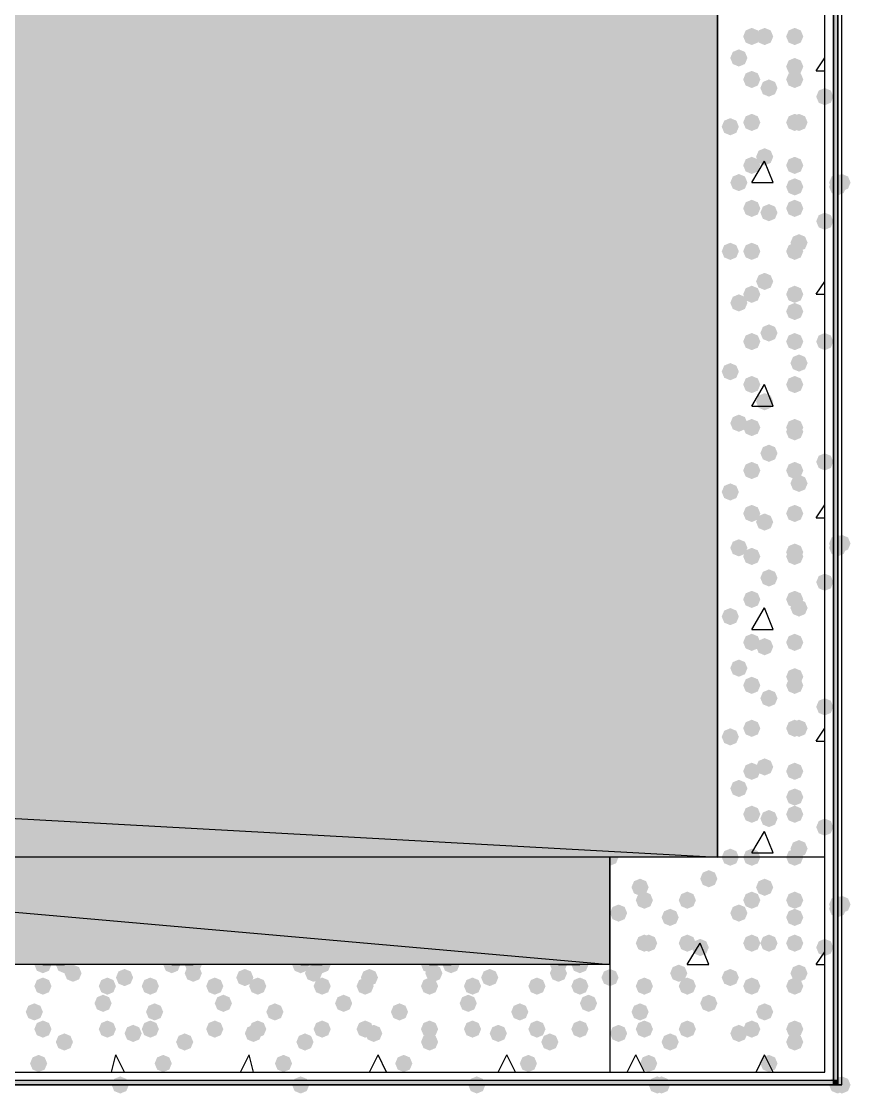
# Model space of a CAD drawing. Header units: millimetres. Extents: x 0 to 420, y 0 to 297.
# Drawn here: x 378.97 to 387.14, y 84.33 to 94.89 of the extents above; entities that cross this region are included whole.
import ezdxf

# ---------------------------------------------------------------- set-up
doc = ezdxf.new("R2010")
doc.units = ezdxf.units.MM
doc.layers.get('0').update_dxf_attribs({"linetype": 'CONTINUOUS'})

msp = doc.modelspace()

# ---------------------------------------------------------------- hatches: boundary and pattern name
at = {"true_color": 0x000007}
h = msp.add_hatch(color=0, dxfattribs=at)
h.paths.add_polyline_path([(387.011333, 228.049667), (386.969, 228.049667), (387.011333, 84.455)], flags=0)
h.paths.add_polyline_path([(386.969, 228.049667), (387.011333, 84.455), (386.969, 84.455)], flags=0)
at = {"true_color": 0x000008}
h = msp.add_hatch(color=0, dxfattribs=at)
h.paths.add_polyline_path([(385.826, 105.748667), (39.708667, 105.748667), (385.826, 86.656333)], flags=0)
h.paths.add_polyline_path([(39.708667, 105.748667), (385.826, 86.656333), (39.708667, 86.656333)], flags=0)
for points in [[(386.249333, 94.742), (386.224462, 94.682204), (386.164667, 94.657333), (386.104871, 94.682204), (386.08, 94.742), (386.104871, 94.801796), (386.164667, 94.826667), (386.224462, 94.801796)], [(386.376333, 94.742), (386.351462, 94.682204), (386.291667, 94.657333), (386.231871, 94.682204), (386.207, 94.742), (386.231871, 94.801796), (386.291667, 94.826667), (386.351462, 94.801796)], [(386.672667, 94.742), (386.647796, 94.682204), (386.588, 94.657333), (386.528204, 94.682204), (386.503333, 94.742), (386.528204, 94.801796), (386.588, 94.826667), (386.647796, 94.801796)], [(386.122333, 94.530333), (386.097462, 94.470538), (386.037667, 94.445667), (385.977871, 94.470538), (385.953, 94.530333), (385.977871, 94.590129), (386.037667, 94.615), (386.097462, 94.590129)], [(386.672667, 94.445667), (386.647796, 94.385871), (386.588, 94.361), (386.528204, 94.385871), (386.503333, 94.445667), (386.528204, 94.505462), (386.588, 94.530333), (386.647796, 94.505463)], [(386.249333, 94.318667), (386.224462, 94.258871), (386.164667, 94.234), (386.104871, 94.258871), (386.08, 94.318667), (386.104871, 94.378462), (386.164667, 94.403333), (386.224462, 94.378463)], [(386.672667, 94.318667), (386.647796, 94.258871), (386.588, 94.234), (386.528204, 94.258871), (386.503333, 94.318667), (386.528204, 94.378462), (386.588, 94.403333), (386.647796, 94.378463)], [(386.418667, 94.234), (386.393796, 94.174204), (386.334, 94.149333), (386.274204, 94.174204), (386.249333, 94.234), (386.274204, 94.293796), (386.334, 94.318667), (386.393796, 94.293796)], [(386.969, 94.149333), (386.944129, 94.089537), (386.884333, 94.064667), (386.824537, 94.089537), (386.799667, 94.149333), (386.824537, 94.209129), (386.884333, 94.234), (386.944129, 94.209129)], [(386.037667, 93.853), (386.012796, 93.793204), (385.953, 93.768333), (385.893204, 93.793204), (385.868333, 93.853), (385.893204, 93.912796), (385.953, 93.937667), (386.012796, 93.912796)], [(386.249333, 93.895333), (386.224462, 93.835538), (386.164667, 93.810667), (386.104871, 93.835538), (386.08, 93.895333), (386.104871, 93.955129), (386.164667, 93.98), (386.224462, 93.955129)], [(386.672667, 93.895333), (386.647796, 93.835538), (386.588, 93.810667), (386.528204, 93.835538), (386.503333, 93.895333), (386.528204, 93.955129), (386.588, 93.98), (386.647796, 93.955129)], [(386.715, 93.895333), (386.690129, 93.835538), (386.630333, 93.810667), (386.570538, 93.835538), (386.545667, 93.895333), (386.570537, 93.955129), (386.630333, 93.98), (386.690129, 93.955129)], [(386.376333, 93.556667), (386.351462, 93.496871), (386.291667, 93.472), (386.231871, 93.496871), (386.207, 93.556667), (386.231871, 93.616462), (386.291667, 93.641333), (386.351462, 93.616463)], [(386.249333, 93.472), (386.224462, 93.412204), (386.164667, 93.387333), (386.104871, 93.412204), (386.08, 93.472), (386.104871, 93.531796), (386.164667, 93.556667), (386.224462, 93.531796)], [(386.672667, 93.472), (386.647796, 93.412204), (386.588, 93.387333), (386.528204, 93.412204), (386.503333, 93.472), (386.528204, 93.531796), (386.588, 93.556667), (386.647796, 93.531796)], [(386.122333, 93.302667), (386.097462, 93.242871), (386.037667, 93.218), (385.977871, 93.242871), (385.953, 93.302667), (385.977871, 93.362462), (386.037667, 93.387333), (386.097462, 93.362463)], [(386.672667, 93.260333), (386.647796, 93.200537), (386.588, 93.175667), (386.528204, 93.200537), (386.503333, 93.260333), (386.528204, 93.320129), (386.588, 93.345), (386.647796, 93.320129)], [(386.249333, 93.048667), (386.224462, 92.988871), (386.164667, 92.964), (386.104871, 92.988871), (386.08, 93.048667), (386.104871, 93.108462), (386.164667, 93.133333), (386.224462, 93.108463)], [(386.418667, 93.006333), (386.393796, 92.946537), (386.334, 92.921667), (386.274204, 92.946537), (386.249333, 93.006333), (386.274204, 93.066129), (386.334, 93.091), (386.393796, 93.066129)], [(386.672667, 93.048667), (386.647796, 92.988871), (386.588, 92.964), (386.528204, 92.988871), (386.503333, 93.048667), (386.528204, 93.108462), (386.588, 93.133333), (386.647796, 93.108463)], [(386.969, 92.921667), (386.944129, 92.861871), (386.884333, 92.837), (386.824537, 92.861871), (386.799667, 92.921667), (386.824537, 92.981462), (386.884333, 93.006333), (386.944129, 92.981463)], [(386.715, 92.71), (386.690129, 92.650204), (386.630333, 92.625333), (386.570538, 92.650204), (386.545667, 92.71), (386.570537, 92.769796), (386.630333, 92.794667), (386.690129, 92.769796)], [(386.037667, 92.625333), (386.012796, 92.565538), (385.953, 92.540667), (385.893204, 92.565538), (385.868333, 92.625333), (385.893204, 92.685129), (385.953, 92.71), (386.012796, 92.685129)], [(386.249333, 92.625333), (386.224462, 92.565538), (386.164667, 92.540667), (386.104871, 92.565538), (386.08, 92.625333), (386.104871, 92.685129), (386.164667, 92.71), (386.224462, 92.685129)], [(386.672667, 92.625333), (386.647796, 92.565538), (386.588, 92.540667), (386.528204, 92.565538), (386.503333, 92.625333), (386.528204, 92.685129), (386.588, 92.71), (386.647796, 92.685129)], [(386.376333, 92.329), (386.351462, 92.269204), (386.291667, 92.244333), (386.231871, 92.269204), (386.207, 92.329), (386.231871, 92.388796), (386.291667, 92.413667), (386.351462, 92.388796)], [(386.249333, 92.202), (386.224462, 92.142204), (386.164667, 92.117333), (386.104871, 92.142204), (386.08, 92.202), (386.104871, 92.261796), (386.164667, 92.286667), (386.224462, 92.261796)], [(386.672667, 92.202), (386.647796, 92.142204), (386.588, 92.117333), (386.528204, 92.142204), (386.503333, 92.202), (386.528204, 92.261796), (386.588, 92.286667), (386.647796, 92.261796)], [(386.122333, 92.117333), (386.097462, 92.057537), (386.037667, 92.032667), (385.977871, 92.057537), (385.953, 92.117333), (385.977871, 92.177129), (386.037667, 92.202), (386.097462, 92.177129)], [(386.672667, 92.032667), (386.647796, 91.972871), (386.588, 91.948), (386.528204, 91.972871), (386.503333, 92.032667), (386.528204, 92.092462), (386.588, 92.117333), (386.647796, 92.092463)], [(386.418667, 91.821), (386.393796, 91.761204), (386.334, 91.736333), (386.274204, 91.761204), (386.249333, 91.821), (386.274204, 91.880796), (386.334, 91.905667), (386.393796, 91.880796)], [(386.249333, 91.736333), (386.224462, 91.676537), (386.164667, 91.651667), (386.104871, 91.676537), (386.08, 91.736333), (386.104871, 91.796129), (386.164667, 91.821), (386.224462, 91.796129)], [(386.672667, 91.736333), (386.647796, 91.676537), (386.588, 91.651667), (386.528204, 91.676537), (386.503333, 91.736333), (386.528204, 91.796129), (386.588, 91.821), (386.647796, 91.796129)], [(386.969, 91.736333), (386.944129, 91.676537), (386.884333, 91.651667), (386.824537, 91.676537), (386.799667, 91.736333), (386.824537, 91.796129), (386.884333, 91.821), (386.944129, 91.796129)], [(386.715, 91.524667), (386.690129, 91.464871), (386.630333, 91.44), (386.570538, 91.464871), (386.545667, 91.524667), (386.570537, 91.584462), (386.630333, 91.609333), (386.690129, 91.584463)], [(386.037667, 91.44), (386.012796, 91.380204), (385.953, 91.355333), (385.893204, 91.380204), (385.868333, 91.44), (385.893204, 91.499796), (385.953, 91.524667), (386.012796, 91.499796)], [(386.249333, 91.313), (386.224462, 91.253204), (386.164667, 91.228333), (386.104871, 91.253204), (386.08, 91.313), (386.104871, 91.372796), (386.164667, 91.397667), (386.224462, 91.372796)], [(386.672667, 91.313), (386.647796, 91.253204), (386.588, 91.228333), (386.528204, 91.253204), (386.503333, 91.313), (386.528204, 91.372796), (386.588, 91.397667), (386.647796, 91.372796)], [(386.376333, 91.143667), (386.351462, 91.083871), (386.291667, 91.059), (386.231871, 91.083871), (386.207, 91.143667), (386.231871, 91.203462), (386.291667, 91.228333), (386.351462, 91.203463)], [(386.122333, 90.932), (386.097462, 90.872204), (386.037667, 90.847333), (385.977871, 90.872204), (385.953, 90.932), (385.977871, 90.991796), (386.037667, 91.016667), (386.097462, 90.991796)], [(386.249333, 90.889667), (386.224462, 90.829871), (386.164667, 90.805), (386.104871, 90.829871), (386.08, 90.889667), (386.104871, 90.949462), (386.164667, 90.974333), (386.224462, 90.949463)], [(386.672667, 90.889667), (386.647796, 90.829871), (386.588, 90.805), (386.528204, 90.829871), (386.503333, 90.889667), (386.528204, 90.949462), (386.588, 90.974333), (386.647796, 90.949463)], [(386.672667, 90.847333), (386.647796, 90.787537), (386.588, 90.762667), (386.528204, 90.787537), (386.503333, 90.847333), (386.528204, 90.907129), (386.588, 90.932), (386.647796, 90.907129)], [(386.418667, 90.635667), (386.393796, 90.575871), (386.334, 90.551), (386.274204, 90.575871), (386.249333, 90.635667), (386.274204, 90.695462), (386.334, 90.720333), (386.393796, 90.695463)], [(386.969, 90.551), (386.944129, 90.491204), (386.884333, 90.466333), (386.824537, 90.491204), (386.799667, 90.551), (386.824537, 90.610796), (386.884333, 90.635667), (386.944129, 90.610796)], [(386.249333, 90.466333), (386.224462, 90.406537), (386.164667, 90.381667), (386.104871, 90.406537), (386.08, 90.466333), (386.104871, 90.526129), (386.164667, 90.551), (386.224462, 90.526129)], [(386.672667, 90.466333), (386.647796, 90.406537), (386.588, 90.381667), (386.528204, 90.406537), (386.503333, 90.466333), (386.528204, 90.526129), (386.588, 90.551), (386.647796, 90.526129)], [(386.715, 90.339333), (386.690129, 90.279537), (386.630333, 90.254667), (386.570538, 90.279537), (386.545667, 90.339333), (386.570537, 90.399129), (386.630333, 90.424), (386.690129, 90.399129)], [(386.037667, 90.254667), (386.012796, 90.194871), (385.953, 90.17), (385.893204, 90.194871), (385.868333, 90.254667), (385.893204, 90.314462), (385.953, 90.339333), (386.012796, 90.314463)], [(386.249333, 90.043), (386.224462, 89.983204), (386.164667, 89.958333), (386.104871, 89.983204), (386.08, 90.043), (386.104871, 90.102796), (386.164667, 90.127667), (386.224462, 90.102796)], [(386.672667, 90.043), (386.647796, 89.983204), (386.588, 89.958333), (386.528204, 89.983204), (386.503333, 90.043), (386.528204, 90.102796), (386.588, 90.127667), (386.647796, 90.102796)], [(386.376333, 89.958333), (386.351462, 89.898538), (386.291667, 89.873667), (386.231871, 89.898538), (386.207, 89.958333), (386.231871, 90.018129), (386.291667, 90.043), (386.351462, 90.018129)], [(386.122333, 89.704333), (386.097462, 89.644537), (386.037667, 89.619667), (385.977871, 89.644537), (385.953, 89.704333), (385.977871, 89.764129), (386.037667, 89.789), (386.097462, 89.764129)], [(386.249333, 89.619667), (386.224462, 89.559871), (386.164667, 89.535), (386.104871, 89.559871), (386.08, 89.619667), (386.104871, 89.679462), (386.164667, 89.704333), (386.224462, 89.679463)], [(386.672667, 89.662), (386.647796, 89.602204), (386.588, 89.577333), (386.528204, 89.602204), (386.503333, 89.662), (386.528204, 89.721796), (386.588, 89.746667), (386.647796, 89.721796)], [(386.672667, 89.619667), (386.647796, 89.559871), (386.588, 89.535), (386.528204, 89.559871), (386.503333, 89.619667), (386.528204, 89.679462), (386.588, 89.704333), (386.647796, 89.679463)], [(386.418667, 89.408), (386.393796, 89.348204), (386.334, 89.323333), (386.274204, 89.348204), (386.249333, 89.408), (386.274204, 89.467796), (386.334, 89.492667), (386.393796, 89.467796)], [(386.969, 89.365667), (386.944129, 89.305871), (386.884333, 89.281), (386.824537, 89.305871), (386.799667, 89.365667), (386.824537, 89.425462), (386.884333, 89.450333), (386.944129, 89.425463)], [(386.249333, 89.196333), (386.224462, 89.136537), (386.164667, 89.111667), (386.104871, 89.136537), (386.08, 89.196333), (386.104871, 89.256129), (386.164667, 89.281), (386.224462, 89.256129)], [(386.672667, 89.196333), (386.647796, 89.136537), (386.588, 89.111667), (386.528204, 89.136537), (386.503333, 89.196333), (386.528204, 89.256129), (386.588, 89.281), (386.647796, 89.256129)], [(386.715, 89.111667), (386.690129, 89.051871), (386.630333, 89.027), (386.570538, 89.051871), (386.545667, 89.111667), (386.570537, 89.171462), (386.630333, 89.196333), (386.690129, 89.171463)], [(386.037667, 89.027), (386.012796, 88.967204), (385.953, 88.942333), (385.893204, 88.967204), (385.868333, 89.027), (385.893204, 89.086796), (385.953, 89.111667), (386.012796, 89.086796)], [(386.249333, 88.773), (386.224462, 88.713204), (386.164667, 88.688333), (386.104871, 88.713204), (386.08, 88.773), (386.104871, 88.832796), (386.164667, 88.857667), (386.224462, 88.832796)], [(386.672667, 88.773), (386.647796, 88.713204), (386.588, 88.688333), (386.528204, 88.713204), (386.503333, 88.773), (386.528204, 88.832796), (386.588, 88.857667), (386.647796, 88.832796)], [(386.376333, 88.730667), (386.351462, 88.670871), (386.291667, 88.646), (386.231871, 88.670871), (386.207, 88.730667), (386.231871, 88.790462), (386.291667, 88.815333), (386.351462, 88.790463)], [(386.122333, 88.519), (386.097462, 88.459204), (386.037667, 88.434333), (385.977871, 88.459204), (385.953, 88.519), (385.977871, 88.578796), (386.037667, 88.603667), (386.097462, 88.578796)], [(386.672667, 88.434333), (386.647796, 88.374537), (386.588, 88.349667), (386.528204, 88.374537), (386.503333, 88.434333), (386.528204, 88.494129), (386.588, 88.519), (386.647796, 88.494129)], [(386.249333, 88.349667), (386.224462, 88.289871), (386.164667, 88.265), (386.104871, 88.289871), (386.08, 88.349667), (386.104871, 88.409462), (386.164667, 88.434333), (386.224462, 88.409463)], [(386.672667, 88.349667), (386.647796, 88.289871), (386.588, 88.265), (386.528204, 88.289871), (386.503333, 88.349667), (386.528204, 88.409462), (386.588, 88.434333), (386.647796, 88.409463)], [(386.418667, 88.222667), (386.393796, 88.162871), (386.334, 88.138), (386.274204, 88.162871), (386.249333, 88.222667), (386.274204, 88.282462), (386.334, 88.307333), (386.393796, 88.282463)], [(386.969, 88.138), (386.944129, 88.078204), (386.884333, 88.053333), (386.824537, 88.078204), (386.799667, 88.138), (386.824537, 88.197796), (386.884333, 88.222667), (386.944129, 88.197796)], [(386.249333, 87.926333), (386.224462, 87.866537), (386.164667, 87.841667), (386.104871, 87.866537), (386.08, 87.926333), (386.104871, 87.986129), (386.164667, 88.011), (386.224462, 87.986129)], [(386.672667, 87.926333), (386.647796, 87.866537), (386.588, 87.841667), (386.528204, 87.866537), (386.503333, 87.926333), (386.528204, 87.986129), (386.588, 88.011), (386.647796, 87.986129)], [(386.715, 87.926333), (386.690129, 87.866537), (386.630333, 87.841667), (386.570538, 87.866537), (386.545667, 87.926333), (386.570537, 87.986129), (386.630333, 88.011), (386.690129, 87.986129)], [(386.037667, 87.841667), (386.012796, 87.781871), (385.953, 87.757), (385.893204, 87.781871), (385.868333, 87.841667), (385.893204, 87.901462), (385.953, 87.926333), (386.012796, 87.901463)], [(386.249333, 87.503), (386.224462, 87.443204), (386.164667, 87.418333), (386.104871, 87.443204), (386.08, 87.503), (386.104871, 87.562796), (386.164667, 87.587667), (386.224462, 87.562796)], [(386.376333, 87.545333), (386.351462, 87.485538), (386.291667, 87.460667), (386.231871, 87.485538), (386.207, 87.545333), (386.231871, 87.605129), (386.291667, 87.63), (386.351462, 87.605129)], [(386.672667, 87.503), (386.647796, 87.443204), (386.588, 87.418333), (386.528204, 87.443204), (386.503333, 87.503), (386.528204, 87.562796), (386.588, 87.587667), (386.647796, 87.562796)], [(386.122333, 87.333667), (386.097462, 87.273871), (386.037667, 87.249), (385.977871, 87.273871), (385.953, 87.333667), (385.977871, 87.393462), (386.037667, 87.418333), (386.097462, 87.393463)], [(386.672667, 87.249), (386.647796, 87.189204), (386.588, 87.164333), (386.528204, 87.189204), (386.503333, 87.249), (386.528204, 87.308796), (386.588, 87.333667), (386.647796, 87.308796)], [(386.249333, 87.079667), (386.224462, 87.019871), (386.164667, 86.995), (386.104871, 87.019871), (386.08, 87.079667), (386.104871, 87.139462), (386.164667, 87.164333), (386.224462, 87.139463)], [(386.672667, 87.079667), (386.647796, 87.019871), (386.588, 86.995), (386.528204, 87.019871), (386.503333, 87.079667), (386.528204, 87.139462), (386.588, 87.164333), (386.647796, 87.139463)], [(386.418667, 87.037333), (386.393796, 86.977537), (386.334, 86.952667), (386.274204, 86.977537), (386.249333, 87.037333), (386.274204, 87.097129), (386.334, 87.122), (386.393796, 87.097129)], [(386.969, 86.952667), (386.944129, 86.892871), (386.884333, 86.868), (386.824537, 86.892871), (386.799667, 86.952667), (386.824537, 87.012462), (386.884333, 87.037333), (386.944129, 87.012463)], [(386.715, 86.741), (386.690129, 86.681204), (386.630333, 86.656333), (386.570538, 86.681204), (386.545667, 86.741), (386.570537, 86.800796), (386.630333, 86.825667), (386.690129, 86.800796)], [(386.249333, 86.656333), (386.224462, 86.596537), (386.164667, 86.571667), (386.104871, 86.596537), (386.08, 86.656333), (386.104871, 86.716129), (386.164667, 86.741), (386.224462, 86.716129)], [(386.672667, 86.656333), (386.647796, 86.596537), (386.588, 86.571667), (386.528204, 86.596537), (386.503333, 86.656333), (386.528204, 86.716129), (386.588, 86.741), (386.647796, 86.716129)], [(379.264333, 85.598), (379.239462, 85.538204), (379.179667, 85.513333), (379.119871, 85.538204), (379.095, 85.598), (379.119871, 85.657796), (379.179667, 85.682667), (379.239462, 85.657796)], [(379.476, 85.598), (379.451129, 85.538204), (379.391333, 85.513333), (379.331537, 85.538204), (379.306667, 85.598), (379.331537, 85.657796), (379.391333, 85.682667), (379.451129, 85.657796)], [(380.534333, 85.598), (380.509462, 85.538204), (380.449667, 85.513333), (380.389871, 85.538204), (380.365, 85.598), (380.389871, 85.657796), (380.449667, 85.682667), (380.509462, 85.657796)], [(380.746, 85.598), (380.721129, 85.538204), (380.661333, 85.513333), (380.601537, 85.538204), (380.576667, 85.598), (380.601537, 85.657796), (380.661333, 85.682667), (380.721129, 85.657796)], [(381.804333, 85.598), (381.779462, 85.538204), (381.719667, 85.513333), (381.659871, 85.538204), (381.635, 85.598), (381.659871, 85.657796), (381.719667, 85.682667), (381.779462, 85.657796)], [(382.016, 85.598), (381.991129, 85.538204), (381.931333, 85.513333), (381.871537, 85.538204), (381.846667, 85.598), (381.871537, 85.657796), (381.931333, 85.682667), (381.991129, 85.657796)], [(383.074333, 85.598), (383.049462, 85.538204), (382.989667, 85.513333), (382.929871, 85.538204), (382.905, 85.598), (382.929871, 85.657796), (382.989667, 85.682667), (383.049462, 85.657796)], [(383.286, 85.598), (383.261129, 85.538204), (383.201333, 85.513333), (383.141538, 85.538204), (383.116667, 85.598), (383.141537, 85.657796), (383.201333, 85.682667), (383.261129, 85.657796)], [(384.344333, 85.598), (384.319462, 85.538204), (384.259667, 85.513333), (384.199871, 85.538204), (384.175, 85.598), (384.199871, 85.657796), (384.259667, 85.682667), (384.319462, 85.657796)], [(384.556, 85.598), (384.531129, 85.538204), (384.471333, 85.513333), (384.411538, 85.538204), (384.386667, 85.598), (384.411537, 85.657796), (384.471333, 85.682667), (384.531129, 85.657796)], [(379.560667, 85.513333), (379.535796, 85.453537), (379.476, 85.428667), (379.416204, 85.453537), (379.391333, 85.513333), (379.416204, 85.573129), (379.476, 85.598), (379.535796, 85.573129)], [(380.068667, 85.471), (380.043796, 85.411204), (379.984, 85.386333), (379.924204, 85.411204), (379.899333, 85.471), (379.924204, 85.530796), (379.984, 85.555667), (380.043796, 85.530796)], [(380.746, 85.513333), (380.721129, 85.453537), (380.661333, 85.428667), (380.601537, 85.453537), (380.576667, 85.513333), (380.601537, 85.573129), (380.661333, 85.598), (380.721129, 85.573129)], [(381.254, 85.471), (381.229129, 85.411204), (381.169333, 85.386333), (381.109537, 85.411204), (381.084667, 85.471), (381.109537, 85.530796), (381.169333, 85.555667), (381.229129, 85.530796)], [(381.931333, 85.513333), (381.906462, 85.453537), (381.846667, 85.428667), (381.786871, 85.453537), (381.762, 85.513333), (381.786871, 85.573129), (381.846667, 85.598), (381.906462, 85.573129)], [(382.481667, 85.471), (382.456796, 85.411204), (382.397, 85.386333), (382.337204, 85.411204), (382.312333, 85.471), (382.337204, 85.530796), (382.397, 85.555667), (382.456796, 85.530796)], [(383.116667, 85.513333), (383.091796, 85.453537), (383.032, 85.428667), (382.972204, 85.453537), (382.947333, 85.513333), (382.972204, 85.573129), (383.032, 85.598), (383.091796, 85.573129)], [(383.667, 85.471), (383.642129, 85.411204), (383.582333, 85.386333), (383.522538, 85.411204), (383.497667, 85.471), (383.522537, 85.530796), (383.582333, 85.555667), (383.642129, 85.530796)], [(384.344333, 85.513333), (384.319462, 85.453537), (384.259667, 85.428667), (384.199871, 85.453537), (384.175, 85.513333), (384.199871, 85.573129), (384.259667, 85.598), (384.319462, 85.573129)], [(379.264333, 85.386333), (379.239462, 85.326537), (379.179667, 85.301667), (379.119871, 85.326537), (379.095, 85.386333), (379.119871, 85.446129), (379.179667, 85.471), (379.239462, 85.446129)], [(379.899333, 85.386333), (379.874462, 85.326537), (379.814667, 85.301667), (379.754871, 85.326537), (379.73, 85.386333), (379.754871, 85.446129), (379.814667, 85.471), (379.874462, 85.446129)], [(380.322667, 85.386333), (380.297796, 85.326537), (380.238, 85.301667), (380.178204, 85.326537), (380.153333, 85.386333), (380.178204, 85.446129), (380.238, 85.471), (380.297796, 85.446129)], [(380.957667, 85.386333), (380.932796, 85.326537), (380.873, 85.301667), (380.813204, 85.326537), (380.788333, 85.386333), (380.813204, 85.446129), (380.873, 85.471), (380.932796, 85.446129)], [(381.381, 85.386333), (381.356129, 85.326537), (381.296333, 85.301667), (381.236537, 85.326537), (381.211667, 85.386333), (381.236537, 85.446129), (381.296333, 85.471), (381.356129, 85.446129)], [(382.016, 85.386333), (381.991129, 85.326537), (381.931333, 85.301667), (381.871537, 85.326537), (381.846667, 85.386333), (381.871537, 85.446129), (381.931333, 85.471), (381.991129, 85.446129)], [(382.439333, 85.386333), (382.414462, 85.326537), (382.354667, 85.301667), (382.294871, 85.326537), (382.27, 85.386333), (382.294871, 85.446129), (382.354667, 85.471), (382.414462, 85.446129)], [(383.074333, 85.386333), (383.049462, 85.326537), (382.989667, 85.301667), (382.929871, 85.326537), (382.905, 85.386333), (382.929871, 85.446129), (382.989667, 85.471), (383.049462, 85.446129)], [(383.497667, 85.386333), (383.472796, 85.326537), (383.413, 85.301667), (383.353204, 85.326537), (383.328333, 85.386333), (383.353204, 85.446129), (383.413, 85.471), (383.472796, 85.446129)], [(384.132667, 85.386333), (384.107796, 85.326537), (384.048, 85.301667), (383.988204, 85.326537), (383.963333, 85.386333), (383.988204, 85.446129), (384.048, 85.471), (384.107796, 85.446129)], [(384.556, 85.386333), (384.531129, 85.326537), (384.471333, 85.301667), (384.411538, 85.326537), (384.386667, 85.386333), (384.411537, 85.446129), (384.471333, 85.471), (384.531129, 85.446129)], [(379.857, 85.217), (379.832129, 85.157204), (379.772333, 85.132333), (379.712538, 85.157204), (379.687667, 85.217), (379.712537, 85.276796), (379.772333, 85.301667), (379.832129, 85.276796)], [(381.042333, 85.217), (381.017462, 85.157204), (380.957667, 85.132333), (380.897871, 85.157204), (380.873, 85.217), (380.897871, 85.276796), (380.957667, 85.301667), (381.017462, 85.276796)], [(382.227667, 85.217), (382.202796, 85.157204), (382.143, 85.132333), (382.083204, 85.157204), (382.058333, 85.217), (382.083204, 85.276796), (382.143, 85.301667), (382.202796, 85.276796)], [(383.455333, 85.217), (383.430462, 85.157204), (383.370667, 85.132333), (383.310871, 85.157204), (383.286, 85.217), (383.310871, 85.276796), (383.370667, 85.301667), (383.430462, 85.276796)], [(384.640667, 85.217), (384.615796, 85.157204), (384.556, 85.132333), (384.496204, 85.157204), (384.471333, 85.217), (384.496204, 85.276796), (384.556, 85.301667), (384.615796, 85.276796)], [(379.179667, 85.132333), (379.154796, 85.072538), (379.095, 85.047667), (379.035204, 85.072538), (379.010333, 85.132333), (379.035204, 85.192129), (379.095, 85.217), (379.154796, 85.192129)], [(380.365, 85.132333), (380.340129, 85.072538), (380.280333, 85.047667), (380.220537, 85.072538), (380.195667, 85.132333), (380.220537, 85.192129), (380.280333, 85.217), (380.340129, 85.192129)], [(381.550333, 85.132333), (381.525463, 85.072538), (381.465667, 85.047667), (381.405871, 85.072538), (381.381, 85.132333), (381.405871, 85.192129), (381.465667, 85.217), (381.525462, 85.192129)], [(382.778, 85.132333), (382.753129, 85.072538), (382.693333, 85.047667), (382.633537, 85.072538), (382.608667, 85.132333), (382.633537, 85.192129), (382.693333, 85.217), (382.753129, 85.192129)], [(383.963333, 85.132333), (383.938463, 85.072538), (383.878667, 85.047667), (383.818871, 85.072538), (383.794, 85.132333), (383.818871, 85.192129), (383.878667, 85.217), (383.938462, 85.192129)], [(379.264333, 84.963), (379.239462, 84.903204), (379.179667, 84.878333), (379.119871, 84.903204), (379.095, 84.963), (379.119871, 85.022796), (379.179667, 85.047667), (379.239462, 85.022796)], [(379.899333, 84.963), (379.874462, 84.903204), (379.814667, 84.878333), (379.754871, 84.903204), (379.73, 84.963), (379.754871, 85.022796), (379.814667, 85.047667), (379.874462, 85.022796)], [(380.322667, 84.963), (380.297796, 84.903204), (380.238, 84.878333), (380.178204, 84.903204), (380.153333, 84.963), (380.178204, 85.022796), (380.238, 85.047667), (380.297796, 85.022796)], [(380.957667, 84.963), (380.932796, 84.903204), (380.873, 84.878333), (380.813204, 84.903204), (380.788333, 84.963), (380.813204, 85.022796), (380.873, 85.047667), (380.932796, 85.022796)], [(381.381, 84.963), (381.356129, 84.903204), (381.296333, 84.878333), (381.236537, 84.903204), (381.211667, 84.963), (381.236537, 85.022796), (381.296333, 85.047667), (381.356129, 85.022796)], [(382.016, 84.963), (381.991129, 84.903204), (381.931333, 84.878333), (381.871537, 84.903204), (381.846667, 84.963), (381.871537, 85.022796), (381.931333, 85.047667), (381.991129, 85.022796)], [(382.439333, 84.963), (382.414462, 84.903204), (382.354667, 84.878333), (382.294871, 84.903204), (382.27, 84.963), (382.294871, 85.022796), (382.354667, 85.047667), (382.414462, 85.022796)], [(383.074333, 84.963), (383.049462, 84.903204), (382.989667, 84.878333), (382.929871, 84.903204), (382.905, 84.963), (382.929871, 85.022796), (382.989667, 85.047667), (383.049462, 85.022796)], [(383.497667, 84.963), (383.472796, 84.903204), (383.413, 84.878333), (383.353204, 84.903204), (383.328333, 84.963), (383.353204, 85.022796), (383.413, 85.047667), (383.472796, 85.022796)], [(384.132667, 84.963), (384.107796, 84.903204), (384.048, 84.878333), (383.988204, 84.903204), (383.963333, 84.963), (383.988204, 85.022796), (384.048, 85.047667), (384.107796, 85.022796)], [(384.556, 84.963), (384.531129, 84.903204), (384.471333, 84.878333), (384.411538, 84.903204), (384.386667, 84.963), (384.411537, 85.022796), (384.471333, 85.047667), (384.531129, 85.022796)], [(379.476, 84.836), (379.451129, 84.776204), (379.391333, 84.751333), (379.331537, 84.776204), (379.306667, 84.836), (379.331537, 84.895796), (379.391333, 84.920667), (379.451129, 84.895796)], [(380.153333, 84.920667), (380.128462, 84.860871), (380.068667, 84.836), (380.008871, 84.860871), (379.984, 84.920667), (380.008871, 84.980462), (380.068667, 85.005333), (380.128462, 84.980463)], [(380.661333, 84.836), (380.636462, 84.776204), (380.576667, 84.751333), (380.516871, 84.776204), (380.492, 84.836), (380.516871, 84.895796), (380.576667, 84.920667), (380.636462, 84.895796)], [(381.338667, 84.920667), (381.313796, 84.860871), (381.254, 84.836), (381.194204, 84.860871), (381.169333, 84.920667), (381.194204, 84.980462), (381.254, 85.005333), (381.313796, 84.980463)], [(381.846667, 84.836), (381.821796, 84.776204), (381.762, 84.751333), (381.702204, 84.776204), (381.677333, 84.836), (381.702204, 84.895796), (381.762, 84.920667), (381.821796, 84.895796)], [(382.524, 84.920667), (382.499129, 84.860871), (382.439333, 84.836), (382.379537, 84.860871), (382.354667, 84.920667), (382.379537, 84.980462), (382.439333, 85.005333), (382.499129, 84.980463)], [(383.074333, 84.836), (383.049462, 84.776204), (382.989667, 84.751333), (382.929871, 84.776204), (382.905, 84.836), (382.929871, 84.895796), (382.989667, 84.920667), (383.049462, 84.895796)], [(383.751667, 84.920667), (383.726796, 84.860871), (383.667, 84.836), (383.607204, 84.860871), (383.582333, 84.920667), (383.607204, 84.980462), (383.667, 85.005333), (383.726796, 84.980463)], [(384.259667, 84.836), (384.234796, 84.776204), (384.175, 84.751333), (384.115204, 84.776204), (384.090333, 84.836), (384.115204, 84.895796), (384.175, 84.920667), (384.234796, 84.895796)], [(379.222, 84.624333), (379.197129, 84.564537), (379.137333, 84.539667), (379.077538, 84.564537), (379.052667, 84.624333), (379.077537, 84.684129), (379.137333, 84.709), (379.197129, 84.684129)], [(380.449667, 84.624333), (380.424796, 84.564537), (380.365, 84.539667), (380.305204, 84.564537), (380.280333, 84.624333), (380.305204, 84.684129), (380.365, 84.709), (380.424796, 84.684129)], [(381.635, 84.624333), (381.610129, 84.564537), (381.550333, 84.539667), (381.490537, 84.564537), (381.465667, 84.624333), (381.490537, 84.684129), (381.550333, 84.709), (381.610129, 84.684129)], [(382.820333, 84.624333), (382.795462, 84.564537), (382.735667, 84.539667), (382.675871, 84.564537), (382.651, 84.624333), (382.675871, 84.684129), (382.735667, 84.709), (382.795462, 84.684129)], [(384.048, 84.624333), (384.023129, 84.564537), (383.963333, 84.539667), (383.903537, 84.564537), (383.878667, 84.624333), (383.903537, 84.684129), (383.963333, 84.709), (384.023129, 84.684129)]]:
    msp.add_hatch(color=0, dxfattribs=at).paths.add_polyline_path(points, flags=0)
at = {"true_color": 0x0000fe}
for points in [[(387.096, 93.302667), (387.071129, 93.242871), (387.011333, 93.218), (386.951537, 93.242871), (386.926667, 93.302667), (386.951537, 93.362462), (387.011333, 93.387333), (387.071129, 93.362463)], [(387.096, 93.302667), (387.071129, 93.242871), (387.011333, 93.218), (386.951537, 93.242871), (386.926667, 93.302667), (386.951537, 93.362462), (387.011333, 93.387333), (387.071129, 93.362463)], [(387.138333, 93.302667), (387.113462, 93.242871), (387.053667, 93.218), (386.993871, 93.242871), (386.969, 93.302667), (386.993871, 93.362462), (387.053667, 93.387333), (387.113462, 93.362463)], [(387.096, 93.260333), (387.071129, 93.200537), (387.011333, 93.175667), (386.951537, 93.200537), (386.926667, 93.260333), (386.951537, 93.320129), (387.011333, 93.345), (387.071129, 93.320129)], [(387.096, 89.746667), (387.071129, 89.686871), (387.011333, 89.662), (386.951537, 89.686871), (386.926667, 89.746667), (386.951537, 89.806462), (387.011333, 89.831333), (387.071129, 89.806463)], [(387.096, 89.746667), (387.071129, 89.686871), (387.011333, 89.662), (386.951537, 89.686871), (386.926667, 89.746667), (386.951537, 89.806462), (387.011333, 89.831333), (387.071129, 89.806463)], [(387.096, 89.704333), (387.071129, 89.644537), (387.011333, 89.619667), (386.951537, 89.644537), (386.926667, 89.704333), (386.951537, 89.764129), (387.011333, 89.789), (387.071129, 89.764129)], [(387.138333, 89.746667), (387.113462, 89.686871), (387.053667, 89.662), (386.993871, 89.686871), (386.969, 89.746667), (386.993871, 89.806462), (387.053667, 89.831333), (387.113462, 89.806463)], [(387.096, 86.190667), (387.071129, 86.130871), (387.011333, 86.106), (386.951537, 86.130871), (386.926667, 86.190667), (386.951537, 86.250462), (387.011333, 86.275333), (387.071129, 86.250463)], [(387.096, 86.148333), (387.071129, 86.088538), (387.011333, 86.063667), (386.951537, 86.088538), (386.926667, 86.148333), (386.951537, 86.208129), (387.011333, 86.233), (387.071129, 86.208129)], [(387.138333, 86.190667), (387.113462, 86.130871), (387.053667, 86.106), (386.993871, 86.130871), (386.969, 86.190667), (386.993871, 86.250462), (387.053667, 86.275333), (387.113462, 86.250463)], [(380.026333, 84.412667), (380.001463, 84.352871), (379.941667, 84.328), (379.881871, 84.352871), (379.857, 84.412667), (379.881871, 84.472462), (379.941667, 84.497333), (380.001462, 84.472463)], [(380.026333, 84.412667), (380.001463, 84.352871), (379.941667, 84.328), (379.881871, 84.352871), (379.857, 84.412667), (379.881871, 84.472462), (379.941667, 84.497333), (380.001462, 84.472463)], [(381.804333, 84.412667), (381.779462, 84.352871), (381.719667, 84.328), (381.659871, 84.352871), (381.635, 84.412667), (381.659871, 84.472462), (381.719667, 84.497333), (381.779462, 84.472463)], [(381.804333, 84.412667), (381.779462, 84.352871), (381.719667, 84.328), (381.659871, 84.352871), (381.635, 84.412667), (381.659871, 84.472462), (381.719667, 84.497333), (381.779462, 84.472463)], [(383.54, 84.412667), (383.515129, 84.352871), (383.455333, 84.328), (383.395538, 84.352871), (383.370667, 84.412667), (383.395537, 84.472462), (383.455333, 84.497333), (383.515129, 84.472463)], [(383.54, 84.412667), (383.515129, 84.352871), (383.455333, 84.328), (383.395538, 84.352871), (383.370667, 84.412667), (383.395537, 84.472462), (383.455333, 84.497333), (383.515129, 84.472463)], [(385.318, 84.412667), (385.293129, 84.352871), (385.233333, 84.328), (385.173537, 84.352871), (385.148667, 84.412667), (385.173537, 84.472462), (385.233333, 84.497333), (385.293129, 84.472463)], [(385.360333, 84.412667), (385.335462, 84.352871), (385.275667, 84.328), (385.215871, 84.352871), (385.191, 84.412667), (385.215871, 84.472462), (385.275667, 84.497333), (385.335462, 84.472463)], [(387.096, 84.412667), (387.071129, 84.352871), (387.011333, 84.328), (386.951537, 84.352871), (386.926667, 84.412667), (386.951537, 84.472462), (387.011333, 84.497333), (387.071129, 84.472463)], [(387.096, 84.412667), (387.071129, 84.352871), (387.011333, 84.328), (386.951537, 84.352871), (386.926667, 84.412667), (386.951537, 84.472462), (387.011333, 84.497333), (387.071129, 84.472463)], [(387.096, 84.412667), (387.071129, 84.352871), (387.011333, 84.328), (386.951537, 84.352871), (386.926667, 84.412667), (386.951537, 84.472462), (387.011333, 84.497333), (387.071129, 84.472463)], [(387.096, 84.412667), (387.071129, 84.352871), (387.011333, 84.328), (386.951537, 84.352871), (386.926667, 84.412667), (386.951537, 84.472462), (387.011333, 84.497333), (387.071129, 84.472463)], [(387.096, 84.412667), (387.071129, 84.352871), (387.011333, 84.328), (386.951537, 84.352871), (386.926667, 84.412667), (386.951537, 84.472462), (387.011333, 84.497333), (387.071129, 84.472463)], [(387.096, 84.412667), (387.071129, 84.352871), (387.011333, 84.328), (386.951537, 84.352871), (386.926667, 84.412667), (386.951537, 84.472462), (387.011333, 84.497333), (387.071129, 84.472463)], [(387.096, 84.412667), (387.071129, 84.352871), (387.011333, 84.328), (386.951537, 84.352871), (386.926667, 84.412667), (386.951537, 84.472462), (387.011333, 84.497333), (387.071129, 84.472463)], [(387.138333, 84.412667), (387.113462, 84.352871), (387.053667, 84.328), (386.993871, 84.352871), (386.969, 84.412667), (386.993871, 84.472462), (387.053667, 84.497333), (387.113462, 84.472463)], [(387.138333, 84.412667), (387.113462, 84.352871), (387.053667, 84.328), (386.993871, 84.352871), (386.969, 84.412667), (386.993871, 84.472462), (387.053667, 84.497333), (387.113462, 84.472463)]]:
    msp.add_hatch(color=0, dxfattribs=at).paths.add_polyline_path(points, flags=0)
at = {"true_color": 0x000007}
for points in [[(384.852333, 86.656333), (384.827462, 86.596537), (384.767667, 86.571667), (384.707871, 86.596537), (384.683, 86.656333), (384.707871, 86.716129), (384.767667, 86.741), (384.827462, 86.716129)], [(386.037667, 86.656333), (386.012796, 86.596537), (385.953, 86.571667), (385.893204, 86.596537), (385.868333, 86.656333), (385.893204, 86.716129), (385.953, 86.741), (386.012796, 86.716129)], [(385.826, 86.444667), (385.801129, 86.384871), (385.741333, 86.36), (385.681537, 86.384871), (385.656667, 86.444667), (385.681537, 86.504462), (385.741333, 86.529333), (385.801129, 86.504463)], [(385.148667, 86.36), (385.123796, 86.300204), (385.064, 86.275333), (385.004204, 86.300204), (384.979333, 86.36), (385.004204, 86.419796), (385.064, 86.444667), (385.123796, 86.419796)], [(386.376333, 86.36), (386.351462, 86.300204), (386.291667, 86.275333), (386.231871, 86.300204), (386.207, 86.36), (386.231871, 86.419796), (386.291667, 86.444667), (386.351462, 86.419796)], [(385.191, 86.233), (385.166129, 86.173204), (385.106333, 86.148333), (385.046538, 86.173204), (385.021667, 86.233), (385.046537, 86.292796), (385.106333, 86.317667), (385.166129, 86.292796)], [(385.614333, 86.233), (385.589462, 86.173204), (385.529667, 86.148333), (385.469871, 86.173204), (385.445, 86.233), (385.469871, 86.292796), (385.529667, 86.317667), (385.589462, 86.292796)], [(386.249333, 86.233), (386.224462, 86.173204), (386.164667, 86.148333), (386.104871, 86.173204), (386.08, 86.233), (386.104871, 86.292796), (386.164667, 86.317667), (386.224462, 86.292796)], [(386.672667, 86.233), (386.647796, 86.173204), (386.588, 86.148333), (386.528204, 86.173204), (386.503333, 86.233), (386.528204, 86.292796), (386.588, 86.317667), (386.647796, 86.292796)], [(384.937, 86.106), (384.912129, 86.046204), (384.852333, 86.021333), (384.792537, 86.046204), (384.767667, 86.106), (384.792537, 86.165796), (384.852333, 86.190667), (384.912129, 86.165796)], [(386.122333, 86.106), (386.097462, 86.046204), (386.037667, 86.021333), (385.977871, 86.046204), (385.953, 86.106), (385.977871, 86.165796), (386.037667, 86.190667), (386.097462, 86.165796)], [(385.445, 86.063667), (385.420129, 86.003871), (385.360333, 85.979), (385.300538, 86.003871), (385.275667, 86.063667), (385.300537, 86.123462), (385.360333, 86.148333), (385.420129, 86.123463)], [(386.672667, 86.063667), (386.647796, 86.003871), (386.588, 85.979), (386.528204, 86.003871), (386.503333, 86.063667), (386.528204, 86.123462), (386.588, 86.148333), (386.647796, 86.123463)], [(385.191, 85.809667), (385.166129, 85.749871), (385.106333, 85.725), (385.046538, 85.749871), (385.021667, 85.809667), (385.046537, 85.869462), (385.106333, 85.894333), (385.166129, 85.869463)], [(385.233333, 85.809667), (385.208463, 85.749871), (385.148667, 85.725), (385.088871, 85.749871), (385.064, 85.809667), (385.088871, 85.869462), (385.148667, 85.894333), (385.208462, 85.869463)], [(385.614333, 85.809667), (385.589462, 85.749871), (385.529667, 85.725), (385.469871, 85.749871), (385.445, 85.809667), (385.469871, 85.869462), (385.529667, 85.894333), (385.589462, 85.869463)], [(386.249333, 85.809667), (386.224462, 85.749871), (386.164667, 85.725), (386.104871, 85.749871), (386.08, 85.809667), (386.104871, 85.869462), (386.164667, 85.894333), (386.224462, 85.869463)], [(386.418667, 85.809667), (386.393796, 85.749871), (386.334, 85.725), (386.274204, 85.749871), (386.249333, 85.809667), (386.274204, 85.869462), (386.334, 85.894333), (386.393796, 85.869463)], [(386.672667, 85.809667), (386.647796, 85.749871), (386.588, 85.725), (386.528204, 85.749871), (386.503333, 85.809667), (386.528204, 85.869462), (386.588, 85.894333), (386.647796, 85.869463)], [(385.741333, 85.767333), (385.716462, 85.707538), (385.656667, 85.682667), (385.596871, 85.707538), (385.572, 85.767333), (385.596871, 85.827129), (385.656667, 85.852), (385.716462, 85.827129)], [(386.969, 85.767333), (386.944129, 85.707538), (386.884333, 85.682667), (386.824537, 85.707538), (386.799667, 85.767333), (386.824537, 85.827129), (386.884333, 85.852), (386.944129, 85.827129)], [(384.852333, 85.471), (384.827462, 85.411204), (384.767667, 85.386333), (384.707871, 85.411204), (384.683, 85.471), (384.707871, 85.530796), (384.767667, 85.555667), (384.827462, 85.530796)], [(385.529667, 85.513333), (385.504796, 85.453537), (385.445, 85.428667), (385.385204, 85.453537), (385.360333, 85.513333), (385.385204, 85.573129), (385.445, 85.598), (385.504796, 85.573129)], [(386.037667, 85.471), (386.012796, 85.411204), (385.953, 85.386333), (385.893204, 85.411204), (385.868333, 85.471), (385.893204, 85.530796), (385.953, 85.555667), (386.012796, 85.530796)], [(386.715, 85.513333), (386.690129, 85.453537), (386.630333, 85.428667), (386.570538, 85.453537), (386.545667, 85.513333), (386.570537, 85.573129), (386.630333, 85.598), (386.690129, 85.573129)], [(385.191, 85.386333), (385.166129, 85.326537), (385.106333, 85.301667), (385.046538, 85.326537), (385.021667, 85.386333), (385.046537, 85.446129), (385.106333, 85.471), (385.166129, 85.446129)], [(385.614333, 85.386333), (385.589462, 85.326537), (385.529667, 85.301667), (385.469871, 85.326537), (385.445, 85.386333), (385.469871, 85.446129), (385.529667, 85.471), (385.589462, 85.446129)], [(386.249333, 85.386333), (386.224462, 85.326537), (386.164667, 85.301667), (386.104871, 85.326537), (386.08, 85.386333), (386.104871, 85.446129), (386.164667, 85.471), (386.224462, 85.446129)], [(386.672667, 85.386333), (386.647796, 85.326537), (386.588, 85.301667), (386.528204, 85.326537), (386.503333, 85.386333), (386.528204, 85.446129), (386.588, 85.471), (386.647796, 85.446129)], [(385.826, 85.217), (385.801129, 85.157204), (385.741333, 85.132333), (385.681537, 85.157204), (385.656667, 85.217), (385.681537, 85.276796), (385.741333, 85.301667), (385.801129, 85.276796)], [(385.148667, 85.132333), (385.123796, 85.072538), (385.064, 85.047667), (385.004204, 85.072538), (384.979333, 85.132333), (385.004204, 85.192129), (385.064, 85.217), (385.123796, 85.192129)], [(386.376333, 85.132333), (386.351462, 85.072538), (386.291667, 85.047667), (386.231871, 85.072538), (386.207, 85.132333), (386.231871, 85.192129), (386.291667, 85.217), (386.351462, 85.192129)], [(385.191, 84.963), (385.166129, 84.903204), (385.106333, 84.878333), (385.046538, 84.903204), (385.021667, 84.963), (385.046537, 85.022796), (385.106333, 85.047667), (385.166129, 85.022796)], [(385.614333, 84.963), (385.589462, 84.903204), (385.529667, 84.878333), (385.469871, 84.903204), (385.445, 84.963), (385.469871, 85.022796), (385.529667, 85.047667), (385.589462, 85.022796)], [(386.249333, 84.963), (386.224462, 84.903204), (386.164667, 84.878333), (386.104871, 84.903204), (386.08, 84.963), (386.104871, 85.022796), (386.164667, 85.047667), (386.224462, 85.022796)], [(386.672667, 84.963), (386.647796, 84.903204), (386.588, 84.878333), (386.528204, 84.903204), (386.503333, 84.963), (386.528204, 85.022796), (386.588, 85.047667), (386.647796, 85.022796)], [(384.937, 84.920667), (384.912129, 84.860871), (384.852333, 84.836), (384.792537, 84.860871), (384.767667, 84.920667), (384.792537, 84.980462), (384.852333, 85.005333), (384.912129, 84.980463)], [(385.445, 84.836), (385.420129, 84.776204), (385.360333, 84.751333), (385.300538, 84.776204), (385.275667, 84.836), (385.300537, 84.895796), (385.360333, 84.920667), (385.420129, 84.895796)], [(386.122333, 84.920667), (386.097462, 84.860871), (386.037667, 84.836), (385.977871, 84.860871), (385.953, 84.920667), (385.977871, 84.980462), (386.037667, 85.005333), (386.097462, 84.980463)], [(386.672667, 84.836), (386.647796, 84.776204), (386.588, 84.751333), (386.528204, 84.776204), (386.503333, 84.836), (386.528204, 84.895796), (386.588, 84.920667), (386.647796, 84.895796)], [(385.233333, 84.624333), (385.208463, 84.564537), (385.148667, 84.539667), (385.088871, 84.564537), (385.064, 84.624333), (385.088871, 84.684129), (385.148667, 84.709), (385.208462, 84.684129)], [(386.418667, 84.624333), (386.393796, 84.564537), (386.334, 84.539667), (386.274204, 84.564537), (386.249333, 84.624333), (386.274204, 84.684129), (386.334, 84.709), (386.393796, 84.684129)], [(386.969, 84.455), (387.011333, 84.455), (387.011333, 84.412667)], [(386.969, 84.455), (387.011333, 84.412667), (386.969, 84.412667)]]:
    msp.add_hatch(color=0, dxfattribs=at).paths.add_polyline_path(points, flags=0)
at = {"true_color": 0x000008}
h = msp.add_hatch(color=0, dxfattribs=at)
h.paths.add_polyline_path([(384.767667, 86.656333), (372.745, 86.656333), (384.767667, 85.598)], flags=0)
h.paths.add_polyline_path([(372.745, 86.656333), (384.767667, 85.598), (372.745, 85.598)], flags=0)
at = {"true_color": 0x000007}
h = msp.add_hatch(color=0, dxfattribs=at)
h.paths.add_polyline_path([(386.969, 84.455), (38.565667, 84.455), (386.969, 84.412667)], flags=0)
h.paths.add_polyline_path([(38.565667, 84.455), (386.969, 84.412667), (38.565667, 84.412667)], flags=0)

# ---------------------------------------------------------------- linework, layer by layer
at = {"color": 0, "true_color": 0x000007}
for points in [[(387.011333, 228.049667), (386.969, 228.049667), (387.011333, 84.455)], [(386.969, 228.049667), (387.011333, 84.455), (386.969, 84.455)], [(387.053667, 228.049667), (387.011333, 228.049667), (387.011333, 84.412667)], [(387.011333, 228.049667), (387.011333, 84.412667)], [(384.767667, 86.656333), (384.767667, 84.539667), (386.884333, 84.539667), (386.884333, 86.656333)], [(386.969, 84.455), (38.565667, 84.455), (386.969, 84.412667)], [(38.565667, 84.455), (386.969, 84.412667), (38.565667, 84.412667)], [(386.969, 84.455), (387.011333, 84.455), (387.011333, 84.412667)], [(386.969, 84.455), (387.011333, 84.412667), (386.969, 84.412667)]]:
    msp.add_lwpolyline(points, close=True, dxfattribs=at)
for points in [[(386.969, 228.049667), (386.969, 84.455)], [(387.053667, 84.412667), (387.053667, 228.092), (387.011333, 228.092)], [(387.011333, 228.049667), (387.011333, 84.412667)], [(387.011333, 228.049667), (387.011333, 84.455), (387.011333, 84.412667)], [(385.826, 105.748667), (385.826, 86.656333)], [(386.884333, 86.656333), (386.884333, 105.748667)], [(385.529667, 85.598), (385.656667, 85.809667)], [(385.741333, 85.598), (385.656667, 85.809667)], [(386.799667, 85.598), (386.884333, 85.725)], [(384.767667, 85.598), (372.745, 85.598)], [(385.529667, 85.598), (385.741333, 85.598)], [(386.799667, 85.598), (386.884333, 85.598)], [(384.937, 84.539667), (385.021667, 84.709)], [(385.106333, 84.539667), (385.021667, 84.709)], [(386.207, 84.539667), (386.291667, 84.709)], [(386.376333, 84.539667), (386.291667, 84.709)], [(372.745, 84.539667), (384.767667, 84.539667)], [(387.053667, 84.412667), (38.481, 84.412667)], [(387.011333, 84.412667), (38.523333, 84.412667), (387.011333, 84.412667), (38.523333, 84.412667)], [(38.523333, 84.412667), (387.011333, 84.412667), (38.523333, 84.412667), (387.011333, 84.412667)], [(387.011333, 84.412667), (38.523333, 84.412667)], [(38.523333, 84.412667), (38.565667, 84.412667), (386.969, 84.412667), (387.011333, 84.412667)], [(386.969, 84.455), (38.565667, 84.455)], [(387.011333, 84.412667), (387.011333, 84.455)], [(387.011333, 84.412667), (387.053667, 84.412667)]]:
    msp.add_lwpolyline(points, dxfattribs=at)
at = {"color": 0, "true_color": 0x000008}
for points in [[(385.826, 105.748667), (39.708667, 105.748667), (385.826, 86.656333)], [(39.708667, 105.748667), (385.826, 86.656333), (39.708667, 86.656333)], [(384.767667, 86.656333), (372.745, 86.656333), (384.767667, 85.598)], [(372.745, 86.656333), (384.767667, 85.598), (372.745, 85.598)]]:
    msp.add_lwpolyline(points, close=True, dxfattribs=at)
for points in [[(386.799667, 94.403333), (386.884333, 94.530333)], [(386.799667, 94.403333), (386.884333, 94.403333)], [(386.164667, 93.302667), (386.291667, 93.514333)], [(386.376333, 93.302667), (386.291667, 93.514333)], [(386.164667, 93.302667), (386.376333, 93.302667)], [(386.799667, 92.202), (386.884333, 92.329)], [(386.799667, 92.202), (386.884333, 92.202)], [(386.164667, 91.101333), (386.291667, 91.313)], [(386.376333, 91.101333), (386.291667, 91.313)], [(386.164667, 91.101333), (386.376333, 91.101333)], [(386.799667, 90.000667), (386.884333, 90.127667)], [(386.799667, 90.000667), (386.884333, 90.000667)], [(386.164667, 88.9), (386.291667, 89.111667)], [(386.376333, 88.9), (386.291667, 89.111667)], [(386.164667, 88.9), (386.376333, 88.9)], [(386.799667, 87.799333), (386.884333, 87.926333)], [(386.799667, 87.799333), (386.884333, 87.799333)], [(386.164667, 86.698667), (386.291667, 86.910333)], [(386.376333, 86.698667), (386.291667, 86.910333)], [(386.164667, 86.698667), (386.376333, 86.698667)], [(379.179667, 85.598), (379.391333, 85.598)], [(380.449667, 85.598), (380.661333, 85.598)], [(381.719667, 85.598), (381.931333, 85.598)], [(382.989667, 85.598), (383.201333, 85.598)], [(384.259667, 85.598), (384.471333, 85.598)], [(379.857, 84.539667), (379.899333, 84.709)], [(379.984, 84.539667), (379.899333, 84.709)], [(381.127, 84.539667), (381.211667, 84.709)], [(381.254, 84.539667), (381.211667, 84.709)], [(382.397, 84.539667), (382.481667, 84.709)], [(382.566333, 84.539667), (382.481667, 84.709)], [(383.667, 84.539667), (383.751667, 84.709)], [(383.836333, 84.539667), (383.751667, 84.709)]]:
    msp.add_lwpolyline(points, dxfattribs=at)

doc.saveas('drawing.dxf')
